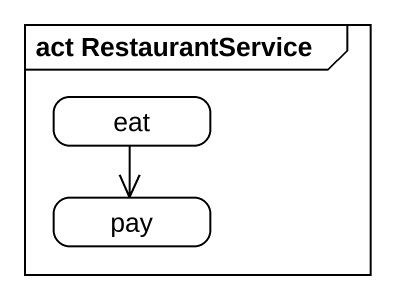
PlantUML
@startuml
mainframe act RestaurantService
hide empty description
state eat
state pay
eat --> pay
@enduml
